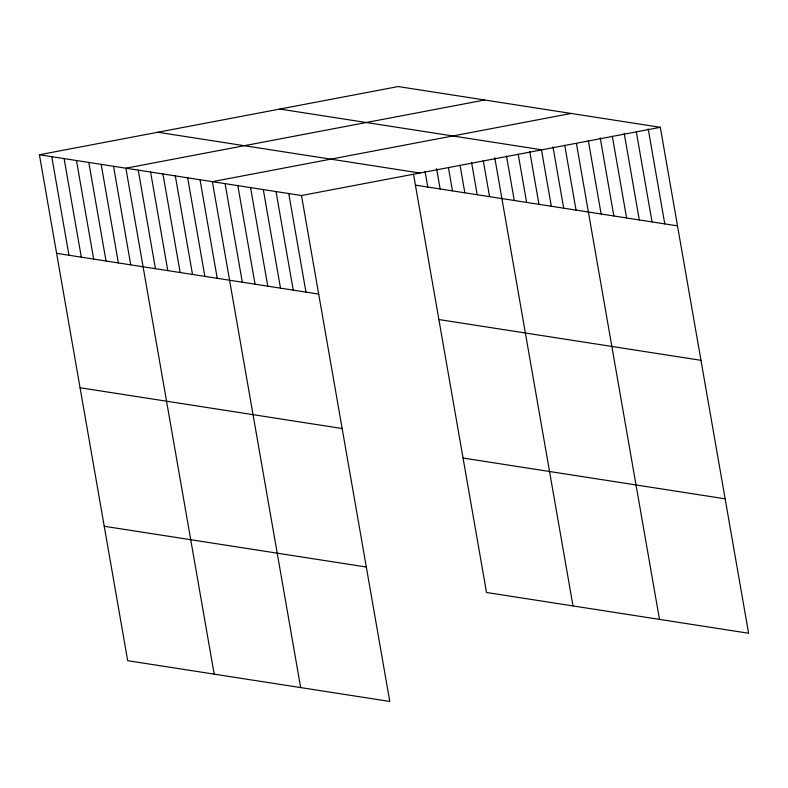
<?xml version="1.0" encoding="UTF-8"?>
<svg xmlns="http://www.w3.org/2000/svg" width="788" height="788" viewBox="0 0 788 788"><rect width="100%" height="100%" fill="white"/><g stroke="black" fill="none" stroke-linecap="round" stroke-linejoin="round"><path stroke-width="1.18" d="M39.4 154.753L301.489 195.523L389.784 701.448L127.695 660.689L39.4 154.753L398.216 86.552L660.305 127.311L748.6 633.247L486.511 592.477L413.533 174.296M484.709 99.997L125.893 168.208L214.188 674.144M571.192 113.452L212.376 181.664L300.671 687.589M301.489 195.523L660.305 127.311M279.809 109.059L541.888 149.819M157.807 132.246L419.896 173.015M415.424 185.121L677.503 225.88M56.608 253.322L318.687 294.091M438.877 319.544L700.965 360.313M80.061 387.755L342.15 428.524M463.048 458.045L725.137 498.814M104.233 526.256L366.321 567.025M648.199 128.936L664.776 223.9M636.31 131.763L652.04 221.921M624.204 133.389L639.314 219.941M612.315 136.226L626.588 217.961M600.22 137.851L613.852 215.981M588.331 140.678L601.126 214.001M576.432 143.505L659.487 619.388M564.71 145.189L576.038 210.101M552.989 146.873L563.686 208.18M541.464 149.759L551.324 206.259M529.743 151.444L538.972 204.338M518.228 154.33L526.62 202.417M506.497 156.014L514.259 200.487M494.775 157.698L573.004 605.933M483.261 160.585L489.555 196.645M471.529 162.269L477.193 194.725M460.015 165.155L464.841 192.804M448.5 168.041L452.489 190.883M436.562 168.524L440.128 188.962M425.047 171.41L427.776 187.042M288.753 193.543L305.961 292.112M276.027 191.563L293.225 290.132M263.3 189.583L280.498 288.152M250.564 187.603L267.772 286.172M237.838 185.623L255.036 284.192M225.102 183.643L242.31 282.212M200.024 179.743L217.222 278.312M187.662 177.822L204.87 276.391M175.31 175.891L192.508 274.47M162.958 173.971L180.156 272.54M150.597 172.05L167.805 270.619M138.245 170.129L155.443 268.698M113.531 166.288L130.739 264.857M101.179 164.367L118.377 262.936M88.817 162.446L106.025 261.015M76.466 160.525L93.673 259.094M64.114 158.595L81.312 257.174M51.752 156.674L68.96 255.253"/></g></svg>
